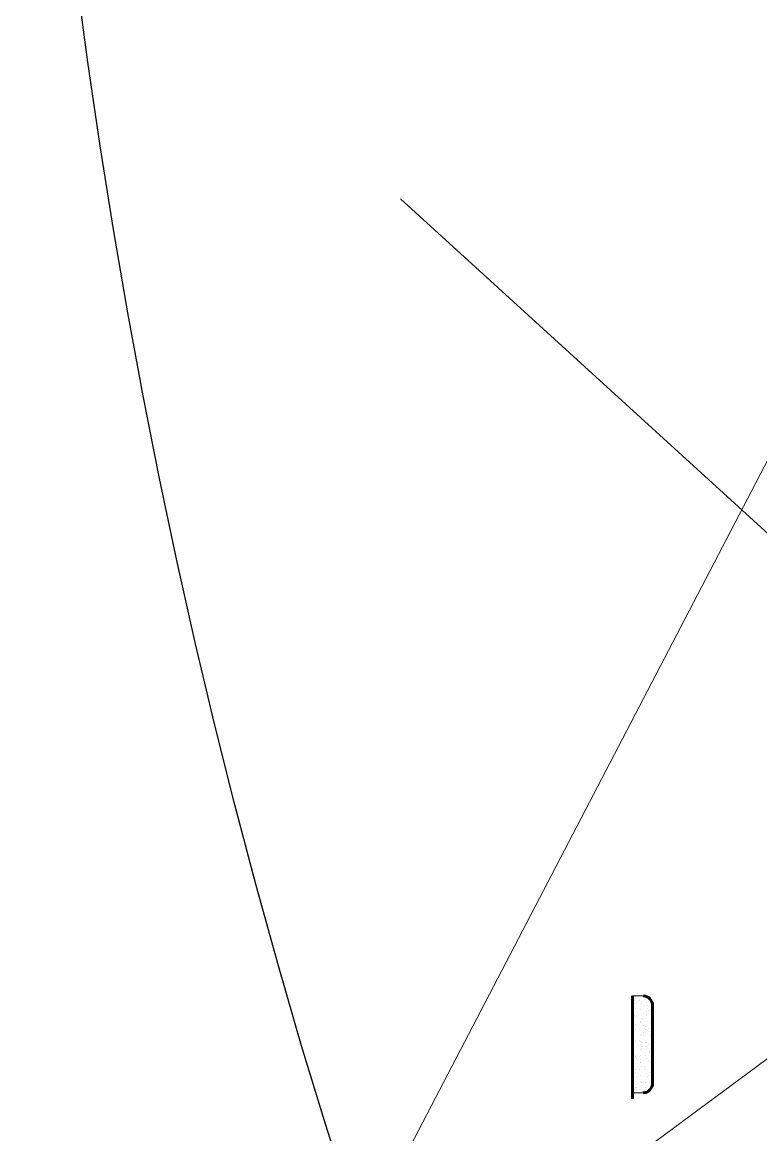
# Model space of a CAD drawing. Header units: millimetres. Extents: x -3689 to 3021565, y -698052 to -604547.
# Drawn here: x 2667311 to 2668146, y -675190 to -673932 of the extents above; entities that cross this region are included whole.
import ezdxf

# ---------------------------------------------------------------- set-up
doc = ezdxf.new("R2010")
doc.units = ezdxf.units.MM
doc.layers.get('0').update_dxf_attribs({"lineweight": 0})
doc.layers.add('PDF _0', color=7, linetype='Continuous')
doc.layers.add('PDF _Основные линии', color=7, linetype='Continuous')
doc.layers.add('ВК-текст К1', color=7, linetype='Continuous', lineweight=25)

msp = doc.modelspace()

# ---------------------------------------------------------------- linework, layer by layer
for p, q in [((2668013.1461, -675033.2812), (2668001.0486, -675033.2812)), ((2668013.1461, -675142.9261), (2668001.0486, -675142.9261))]:
    msp.add_line(p, q)
at = {"color": 5}
msp.add_lwpolyline([(2667738.7033, -674132.0473), (2669458.2851, -675699.2919), (2669312.8793, -674245.799), (2667580.6535, -675528.6645), (2668389.8685, -673974.059), (2668649.0702, -675655.0551)], dxfattribs=at)
at = {"layer": 'PDF _0', "lineweight": 25}
for p, q in [((2668004.6971, -675034.0493), (2668004.6971, -675034.0493)), ((2668002.7769, -675045.5706), (2668002.7769, -675045.5706)), ((2668003.5449, -675041.7302), (2668003.5449, -675041.7302)), ((2668003.929, -675038.6578), (2668003.929, -675038.6578)), ((2668005.4652, -675040.386), (2668005.4652, -675040.386)), ((2668008.5375, -675037.8897), (2668008.5375, -675037.8897)), ((2668009.4976, -675039.0418), (2668009.4976, -675039.0418)), ((2668011.6099, -675041.5381), (2668011.6099, -675041.5381)), ((2668014.6823, -675044.8025), (2668014.6823, -675044.8025)), ((2668016.6025, -675040.7701), (2668016.6025, -675040.7701)), ((2668018.1387, -675044.0344), (2668018.1387, -675044.0344)), ((2668018.7147, -675039.4259), (2668018.7147, -675039.4259)), ((2668001.6247, -675057.092), (2668001.6247, -675057.092)), ((2668002.0088, -675054.2116), (2668002.0088, -675054.2116)), ((2668002.5848, -675049.6031), (2668002.5848, -675049.6031)), ((2668003.3529, -675055.1718), (2668003.3529, -675055.1718)), ((2668004.313, -675048.0669), (2668004.313, -675048.0669)), ((2668004.313, -675056.3239), (2668004.313, -675056.3239)), ((2668005.2731, -675055.3638), (2668005.2731, -675055.3638)), ((2668010.6498, -675048.451), (2668010.6498, -675048.451)), ((2668011.6099, -675059.3963), (2668011.6099, -675059.3963)), ((2668016.0264, -675059.3963), (2668016.0264, -675059.3963)), ((2668016.4105, -675055.7478), (2668016.4105, -675055.7478)), ((2668016.7945, -675054.7877), (2668016.7945, -675054.7877)), ((2668017.1786, -675050.1792), (2668017.1786, -675050.1792)), ((2668017.7546, -675047.1068), (2668017.7546, -675047.1068)), ((2668018.7147, -675052.6755), (2668018.7147, -675052.6755)), ((2668019.2908, -675049.6031), (2668019.2908, -675049.6031)), ((2668020.2509, -675050.7552), (2668020.2509, -675050.7552)), ((2668021.5951, -675048.835), (2668021.5951, -675048.835)), ((2668002.7769, -675063.4287), (2668002.7769, -675063.4287)), ((2668004.313, -675065.925), (2668004.313, -675065.925)), ((2668004.6971, -675070.9176), (2668004.6971, -675070.9176)), ((2668009.6897, -675061.8925), (2668009.6897, -675061.8925)), ((2668010.6498, -675063.0447), (2668010.6498, -675063.0447)), ((2668014.1062, -675066.8851), (2668014.1062, -675066.8851)), ((2668014.6823, -675070.1495), (2668014.6823, -675070.1495)), ((2668015.2583, -675068.0373), (2668015.2583, -675068.0373)), ((2668015.6424, -675062.4686), (2668015.6424, -675062.4686)), ((2668015.8344, -675071.3017), (2668015.8344, -675071.3017)), ((2668017.1786, -675068.0373), (2668017.1786, -675068.0373)), ((2668018.7147, -675070.5336), (2668018.7147, -675070.5336)), ((2668021.7871, -675063.4287), (2668021.7871, -675063.4287)), ((2668000.0806, -675081.0869), (2668000.6567, -675081.855)), ((2668002.7769, -675081.2868), (2668002.7769, -675081.2868)), ((2668004.313, -675083.7831), (2668004.313, -675083.7831)), ((2668004.6971, -675079.1746), (2668004.6971, -675079.1746)), ((2668009.1136, -675084.1672), (2668009.1136, -675084.1672)), ((2668010.4578, -675078.2145), (2668010.4578, -675078.2145)), ((2668011.6099, -675077.2544), (2668011.6099, -675077.2544)), ((2668013.7221, -675077.8304), (2668013.7221, -675077.8304)), ((2668014.1062, -675074.9501), (2668014.1062, -675074.9501)), ((2668020.4429, -675073.6059), (2668020.4429, -675073.6059)), ((2668021.5951, -675078.4065), (2668021.5951, -675078.4065)), ((2668004.8891, -675085.5113), (2668004.8891, -675085.5113)), ((2668009.8817, -675093.5763), (2668009.8817, -675093.5763)), ((2668010.0737, -675085.1273), (2668010.0737, -675085.1273)), ((2668011.6099, -675093.1922), (2668011.6099, -675093.1922)), ((2668011.6099, -675095.1125), (2668011.6099, -675095.1125)), ((2668011.9939, -675090.3119), (2668011.9939, -675090.3119)), ((2668012.57, -675085.7034), (2668012.57, -675085.7034)), ((2668015.4504, -675090.888), (2668015.4504, -675090.888)), ((2668015.8344, -675085.8954), (2668015.8344, -675085.8954)), ((2668017.1786, -675085.8954), (2668017.1786, -675085.8954)), ((2668018.7147, -675088.3917), (2668018.7147, -675088.3917)), ((2668019.8669, -675095.8806), (2668019.8669, -675095.8806)), ((2668020.827, -675097.0327), (2668020.827, -675097.0327)), ((2668021.019, -675093.9603), (2668021.019, -675093.9603)), ((2668002.7769, -675099.145), (2668002.7769, -675099.145)), ((2668004.121, -675101.4492), (2668004.121, -675101.4492)), ((2668004.313, -675101.6412), (2668004.313, -675101.6412)), ((2668004.6971, -675100.4891), (2668004.6971, -675100.4891)), ((2668005.0811, -675102.4093), (2668005.0811, -675102.4093)), ((2668009.6897, -675108.7461), (2668009.6897, -675108.7461)), ((2668010.0737, -675105.6737), (2668010.0737, -675105.6737)), ((2668010.0737, -675108.362), (2668010.0737, -675108.362)), ((2668010.2657, -675108.17), (2668010.2657, -675108.17)), ((2668010.6498, -675101.0652), (2668010.6498, -675101.0652)), ((2668015.6424, -675100.8732), (2668015.6424, -675100.8732)), ((2668017.1786, -675103.7535), (2668017.1786, -675103.7535)), ((2668018.7147, -675106.2498), (2668018.7147, -675106.2498)), ((2668021.019, -675108.5541), (2668021.019, -675108.5541)), ((2668002.7769, -675117.0031), (2668002.7769, -675117.0031)), ((2668004.121, -675116.0429), (2668004.121, -675116.0429)), ((2668004.313, -675119.4994), (2668004.313, -675119.4994)), ((2668007.9615, -675121.2276), (2668007.9615, -675121.2276)), ((2668008.5375, -675116.427), (2668008.5375, -675116.427)), ((2668011.6099, -675112.9706), (2668011.6099, -675112.9706)), ((2668014.8743, -675113.1626), (2668014.8743, -675113.1626)), ((2668015.0663, -675116.427), (2668015.0663, -675116.427)), ((2668015.8344, -675114.1227), (2668015.8344, -675114.1227)), ((2668016.9865, -675121.6116), (2668016.9865, -675121.6116)), ((2668021.019, -675119.8834), (2668021.019, -675119.8834)), ((2668022.7472, -675121.8036), (2668022.7472, -675121.8036)), ((2668002.5848, -675134.8612), (2668002.5848, -675134.8612)), ((2668004.121, -675130.6367), (2668004.121, -675130.6367)), ((2668005.2731, -675125.26), (2668005.2731, -675125.26)), ((2668006.6173, -675131.9808), (2668006.6173, -675131.9808)), ((2668007.5774, -675124.1079), (2668007.5774, -675124.1079)), ((2668009.8817, -675123.3398), (2668009.8817, -675123.3398)), ((2668009.8817, -675130.2526), (2668009.8817, -675130.2526)), ((2668010.8418, -675131.4048), (2668010.8418, -675131.4048)), ((2668011.4179, -675130.8287), (2668011.4179, -675130.8287)), ((2668015.2583, -675131.0207), (2668015.2583, -675131.0207)), ((2668018.5227, -675124.1079), (2668018.5227, -675124.1079)), ((2668020.827, -675123.7239), (2668020.827, -675123.7239)), ((2668021.7871, -675129.4845), (2668021.7871, -675129.4845)), ((2668022.1711, -675126.4122), (2668022.1711, -675126.4122)), ((2668004.313, -675137.1654), (2668004.313, -675137.1654)), ((2668005.4652, -675139.4697), (2668005.4652, -675139.4697)), ((2668005.8492, -675136.5894), (2668005.8492, -675136.5894)), ((2668009.3056, -675138.7016), (2668009.3056, -675138.7016)), ((2668016.0264, -675137.1654), (2668016.0264, -675137.1654)), ((2668016.9865, -675139.4697), (2668016.9865, -675139.4697)), ((2668020.2509, -675139.0857), (2668020.2509, -675139.0857)), ((2668020.635, -675137.1654), (2668020.635, -675137.1654))]:
    msp.add_line(p, q, dxfattribs=at)
at = {"layer": 'PDF _Основные линии', "lineweight": 60}
for p, q in [((2668001.0486, -675098.5689), (2668001.0486, -675033.2812)), ((2668001.0486, -675033.2812), (2668001.0486, -675055.7478)), ((2668023.7073, -675044.4185), (2668023.7238, -675131.9153)), ((2668001.0486, -675149.6469), (2668001.0486, -675098.5689))]:
    msp.add_line(p, q, dxfattribs=at)
for centre, start, end in [((2668012.8801, -675044.1229), 359.1064598, 88.5948384), ((2668012.8801, -675132.0844), 271.4051616, 0.8935402)]:
    msp.add_arc(centre, 10.845, start, end, dxfattribs=at)
at = {"layer": 'ВК-текст К1', "color": 3}
msp.add_circle((2674944.0996, -672909.7808), 7632.7516, dxfattribs=at)

doc.saveas('drawing.dxf')
